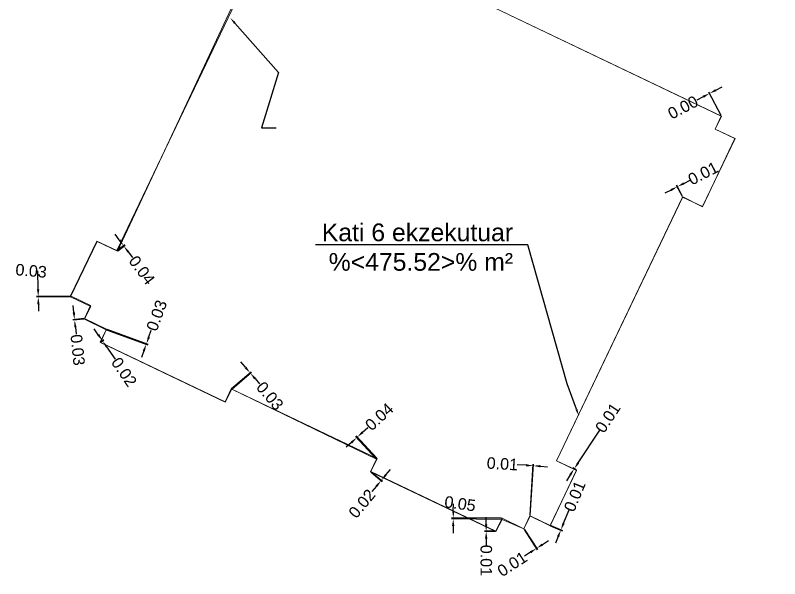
# Model space of a CAD drawing. Header units: metres. Extents: x 7511827 to 7511862.8, y 4693253 to 4693310.
# Drawn here: x 7511828.3 to 7511862.81, y 4693252.96 to 4693278.39 of the extents above; entities that cross this region are included whole.
import ezdxf
from ezdxf import colors
from ezdxf.entities.mleader import LeaderData, LeaderLine
from ezdxf.math import Vec2, Vec3

# ---------------------------------------------------------------- set-up
doc = ezdxf.new("R2010")
doc.units = ezdxf.units.M
for name, color, linetype, lineweight in [('kati 6 ekzekutim', 1, 'Continuous', 0), ('kati 6 ekzekutim pikat', 1, 'Continuous', 0), ('kati 6 projekt', 250, 'Continuous', 0)]:
    doc.layers.add(name, color=color, linetype=linetype, lineweight=lineweight)
doc.styles.get("Standard").update_dxf_attribs({"font": 'arial.ttf'})
doc.dimstyles.get("Standard").update_dxf_attribs({"dimtxt": 0.18, "dimasz": 0.18, "dimexe": 0.18, "dimexo": 0.0625, "dimgap": 0.09, "dimtad": 0, "dimtih": 1, "dimtoh": 1, "dimdec": 4, "dimzin": 0, "dimdsep": 46, "dimtxsty": 'Standard', "dimcen": 0.09, "dimadec": 0, "dimazin": 0, "dimtfac": 1, "dimtdec": 4, "dimtofl": 0, "dimtmove": 0, "dimatfit": 3, "dimfxl": 1, "dimtolj": 1, "dimtzin": 0, "dimarcsym": 0})

# ---------------------------------------------------------------- blocks, each defined once
blk = doc.blocks.new('*D119')
at = {"layer": 'Defpoints', "color": 0, "transparency": 16777216}
for p in [(7511844.338999998, 4693257.780999999, 650.126), (7511844.353502218, 4693257.798454109), (7511844.825769737, 4693257.406057863)]:
    blk.add_point(p, dxfattribs=at)
at = {"layer": 'kati 6 ekzekutim', "color": 0, "lineweight": -2, "transparency": 16777216}
for p, q in [((7511844.358228738, 4693257.76502328), (7511844.86664629, 4693257.342590803)), ((7511844.372730957, 4693257.782477389), (7511844.88114851, 4693257.360044912)), ((7511845.030271741, 4693257.652185738), (7511845.234773744, 4693257.898313614)), ((7511844.606765515, 4693257.14247588), (7511844.402263513, 4693256.896348006))]:
    blk.add_line(p, q, dxfattribs=at)
at = {"layer": 'kati 6 ekzekutim', "color": 0, "transparency": 16777216}
for points in [[(7511844.565744203, 4693257.176559547), (7511844.647786828, 4693257.108392213), (7511844.811267518, 4693257.388603754)], [(7511844.989250428, 4693257.686269405), (7511845.071293052, 4693257.618102071), (7511844.825769737, 4693257.406057863)]]:
    blk.add_solid(points, dxfattribs=at)
at = {"layer": 'kati 6 ekzekutim', "color": 0, "transparency": 16777216, "insert": (7511843.949354698, 4693256.351250734), "char_height": 0.52, "attachment_point": 5, "rotation": 50.27758574731653}
blk.add_mtext('\\A1;0.02', dxfattribs=at)
blk = doc.blocks.new('*D120')
at = {"layer": 'Defpoints', "color": 0, "transparency": 16777216}
for p in [(7511843.713044866, 4693259.328018831), (7511844.607000001, 4693258.360000001, 650.141), (7511844.63391611, 4693258.384856743)]:
    blk.add_point(p, dxfattribs=at)
at = {"layer": 'kati 6 ekzekutim', "color": 0, "lineweight": -2, "transparency": 16777216}
for p, q in [((7511843.975049742, 4693259.569977559), (7511844.210138508, 4693259.787079543)), ((7511843.477956099, 4693259.110916846), (7511843.242867333, 4693258.89381486)), ((7511844.590038908, 4693258.378366311), (7511843.664196919, 4693259.380913803)), ((7511844.616955017, 4693258.403223053), (7511843.691113028, 4693259.405770546))]:
    blk.add_line(p, q, dxfattribs=at)
at = {"layer": 'kati 6 ekzekutim', "color": 0, "transparency": 16777216}
for points in [[(7511843.938866077, 4693259.60915902), (7511844.011233405, 4693259.530796098), (7511843.739960975, 4693259.352875574)], [(7511843.441772435, 4693259.150098307), (7511843.514139763, 4693259.071735385), (7511843.713044866, 4693259.328018831)]]:
    blk.add_solid(points, dxfattribs=at)
at = {"layer": 'kati 6 ekzekutim', "color": 0, "transparency": 16777216, "insert": (7511844.731960198, 4693260.268976348), "char_height": 0.52, "attachment_point": 5, "rotation": 42.722147935748865}
blk.add_mtext('\\A1;0.04', dxfattribs=at)
blk = doc.blocks.new('*D121')
at = {"layer": 'Defpoints', "color": 0, "transparency": 16777216}
for p in [(7511849.557981615, 4693255.101879928), (7511849.991991292, 4693255.102166927), (7511849.991999999, 4693255.089000001, 650.136)]:
    blk.add_point(p, dxfattribs=at)
at = {"layer": 'kati 6 ekzekutim', "color": 0, "lineweight": -2, "transparency": 16777216}
for p, q in [((7511849.557770008, 4693255.421879858), (7511849.557558401, 4693255.741879787)), ((7511849.966991297, 4693255.102150396), (7511849.485981631, 4693255.101832316)), ((7511849.967000004, 4693255.088983469), (7511849.485990338, 4693255.088665389)), ((7511849.55820193, 4693254.768713071), (7511849.558413537, 4693254.448713141))]:
    blk.add_line(p, q, dxfattribs=at)
at = {"layer": 'kati 6 ekzekutim', "color": 0, "transparency": 16777216}
for points in [[(7511849.611103331, 4693255.421915125), (7511849.504436687, 4693255.42184459), (7511849.557981615, 4693255.101879928)], [(7511849.611535252, 4693254.768748338), (7511849.504868608, 4693254.768677803), (7511849.557990322, 4693255.088713001)]]:
    blk.add_solid(points, dxfattribs=at)
at = {"layer": 'kati 6 ekzekutim', "color": 0, "transparency": 16777216, "insert": (7511849.558850751, 4693253.787542753), "char_height": 0.52, "attachment_point": 5, "rotation": 270.03788815328676}
blk.add_mtext('\\A1;0.01', dxfattribs=at)
blk = doc.blocks.new('*D122')
at = {"layer": 'Defpoints', "color": 0, "transparency": 16777216}
for p in [(7511848.071077258, 4693255.707314022), (7511850.272405059, 4693255.688569624), (7511850.272000002, 4693255.641000001)]:
    blk.add_point(p, dxfattribs=at)
at = {"layer": 'kati 6 ekzekutim', "color": 0, "lineweight": -2, "transparency": 16777216}
for p, q in [((7511848.073801973, 4693256.027302422), (7511848.076526687, 4693256.347290821)), ((7511850.247000908, 4693255.641212869), (7511847.998674812, 4693255.66035746)), ((7511850.247405965, 4693255.688782492), (7511847.999079869, 4693255.707927084)), ((7511848.067947486, 4693255.339755999), (7511848.065222772, 4693255.019767599))]:
    blk.add_line(p, q, dxfattribs=at)
at = {"layer": 'kati 6 ekzekutim', "color": 0, "transparency": 16777216}
for points in [[(7511848.020470573, 4693256.027756541), (7511848.127133373, 4693256.026848303), (7511848.071077258, 4693255.707314022)], [(7511848.014616086, 4693255.340210118), (7511848.121278887, 4693255.33930188), (7511848.070672201, 4693255.659744399)]]:
    blk.add_solid(points, dxfattribs=at)
at = {"layer": 'kati 6 ekzekutim', "color": 0, "transparency": 16777216, "insert": (7511848.380634742, 4693256.34729082), "char_height": 0.52, "attachment_point": 5, "rotation": 352}
blk.add_mtext('\\A1;0.05', dxfattribs=at)
blk = doc.blocks.new('*D123')
at = {"layer": 'Defpoints', "color": 0, "transparency": 16777216}
for p in [(7511851.257, 4693255.209, 650.014), (7511851.264778797, 4693255.214023142), (7511851.833458045, 4693254.333371194)]:
    blk.add_point(p, dxfattribs=at)
at = {"layer": 'kati 6 ekzekutim', "color": 0, "lineweight": -2, "transparency": 16777216}
for p, q in [((7511851.270561871, 4693255.187998199), (7511851.864737438, 4693254.267862865)), ((7511851.278340667, 4693255.193021341), (7511851.872516234, 4693254.272886007)), ((7511852.102281098, 4693254.506963148), (7511852.371104151, 4693254.680555101)), ((7511851.556856195, 4693254.154756098), (7511851.288033143, 4693253.981164146))]:
    blk.add_line(p, q, dxfattribs=at)
at = {"layer": 'kati 6 ekzekutim', "color": 0, "transparency": 16777216}
for points in [[(7511851.527924202, 4693254.19955994), (7511851.585788187, 4693254.109952256), (7511851.825679248, 4693254.328348052)], [(7511852.073349106, 4693254.55176699), (7511852.13121309, 4693254.462159306), (7511851.833458045, 4693254.333371194)]]:
    blk.add_solid(points, dxfattribs=at)
at = {"layer": 'kati 6 ekzekutim', "color": 0, "transparency": 16777216, "insert": (7511850.732602264, 4693253.622495757), "char_height": 0.52, "attachment_point": 5, "rotation": 32.85227230155579}
blk.add_mtext('\\A1;0.01', dxfattribs=at)
blk = doc.blocks.new('*D124')
at = {"layer": 'Defpoints', "color": 0, "transparency": 16777216}
for p in [(7511851.686264882, 4693258.059041274), (7511851.536, 4693255.801, 650.018), (7511851.545192561, 4693255.800425836)]:
    blk.add_point(p, dxfattribs=at)
at = {"layer": 'kati 6 ekzekutim', "color": 0, "lineweight": -2, "transparency": 16777216}
for p, q in [((7511851.357694693, 4693258.079563651), (7511850.949999601, 4693258.105028142)), ((7511851.537558454, 4693255.825951378), (7511851.681560669, 4693258.131475404)), ((7511851.546751015, 4693255.825377214), (7511851.690753229, 4693258.13090124)), ((7511852.005642509, 4693258.03909306), (7511852.325020136, 4693258.019144846))]:
    blk.add_line(p, q, dxfattribs=at)
at = {"layer": 'kati 6 ekzekutim', "color": 0, "transparency": 16777216}
for points in [[(7511851.361019395, 4693258.132793256), (7511851.354369991, 4693258.026334046), (7511851.67707232, 4693258.059615438)], [(7511852.008967211, 4693258.092322665), (7511852.002317808, 4693257.985863456), (7511851.686264882, 4693258.059041274)]]:
    blk.add_solid(points, dxfattribs=at)
at = {"layer": 'kati 6 ekzekutim', "color": 0, "transparency": 16777216, "insert": (7511850.29011499, 4693258.146244301), "char_height": 0.52, "attachment_point": 5, "rotation": 356.42596875324097}
blk.add_mtext('\\A1;0.01', dxfattribs=at)
blk = doc.blocks.new('*D126')
at = {"layer": 'Defpoints', "color": 0, "transparency": 16777216}
for p in [(7511853.52984874, 4693257.918446253), (7511853.633716505, 4693257.849954568), (7511853.641000001, 4693257.861, 650.119)]:
    blk.add_point(p, dxfattribs=at)
at = {"layer": 'kati 6 ekzekutim', "color": 0, "lineweight": -2, "transparency": 16777216}
for p, q in [((7511853.713292368, 4693258.19663885), (7511854.685933972, 4693259.671651611)), ((7511853.612845633, 4693257.863717078), (7511853.469740627, 4693257.958082283)), ((7511853.620129129, 4693257.874762511), (7511853.477024123, 4693257.969127716)), ((7511853.353688607, 4693257.651299089), (7511853.177528473, 4693257.384151926))]:
    blk.add_line(p, q, dxfattribs=at)
at = {"layer": 'kati 6 ekzekutim', "color": 0, "transparency": 16777216}
for points in [[(7511853.668767842, 4693258.225998872), (7511853.757816896, 4693258.167278827), (7511853.537132235, 4693257.929491686)], [(7511853.309164079, 4693257.680659112), (7511853.398213133, 4693257.621939067), (7511853.52984874, 4693257.918446253)]]:
    blk.add_solid(points, dxfattribs=at)
at = {"layer": 'kati 6 ekzekutim', "color": 0, "transparency": 16777216, "insert": (7511855.049908627, 4693260.223619837), "char_height": 0.52, "attachment_point": 5, "rotation": 56.59864942606402}
blk.add_mtext('\\A1;0.01', dxfattribs=at)
blk = doc.blocks.new('*D127')
at = {"layer": 'Defpoints', "color": 0, "transparency": 16777216}
for p in [(7511852.442000002, 4693255.356000001, 650.11), (7511852.447350578, 4693255.369020092), (7511852.926796127, 4693255.156774114)]:
    blk.add_point(p, dxfattribs=at)
at = {"layer": 'kati 6 ekzekutim', "color": 0, "lineweight": -2, "transparency": 16777216}
for p, q in [((7511853.053779868, 4693255.465776255), (7511853.303715672, 4693256.073969857)), ((7511852.465123599, 4693255.346497409), (7511852.993392088, 4693255.129406652)), ((7511852.470474178, 4693255.359517502), (7511852.998742666, 4693255.142426744)), ((7511852.805162964, 4693254.860792064), (7511852.683529802, 4693254.564810015))]:
    blk.add_line(p, q, dxfattribs=at)
at = {"layer": 'kati 6 ekzekutim', "color": 0, "transparency": 16777216}
for points in [[(7511853.004449526, 4693255.486048449), (7511853.10311021, 4693255.445504061), (7511852.932146706, 4693255.169794206)], [(7511852.755832622, 4693254.881064259), (7511852.854493306, 4693254.84051987), (7511852.926796127, 4693255.156774114)]]:
    blk.add_solid(points, dxfattribs=at)
at = {"layer": 'kati 6 ekzekutim', "color": 0, "transparency": 16777216, "insert": (7511853.555028994, 4693256.68551551), "char_height": 0.52, "attachment_point": 5, "rotation": 67.6598978078648}
blk.add_mtext('\\A1;0.01', dxfattribs=at)
blk = doc.blocks.new('*D128')
at = {"layer": 'Defpoints', "color": 0, "transparency": 16777216}
for p in [(7511838.89437859, 4693262.260148106), (7511838.048165894, 4693261.534117299), (7511838.067999999, 4693261.511, 650.01)]:
    blk.add_point(p, dxfattribs=at)
at = {"layer": 'kati 6 ekzekutim', "color": 0, "lineweight": -2, "transparency": 16777216}
for p, q in [((7511838.686008629, 4693262.503010123), (7511838.477638668, 4693262.74587214)), ((7511838.06713949, 4693261.550396202), (7511838.949022545, 4693262.307031348)), ((7511838.086973595, 4693261.527278903), (7511838.968856649, 4693262.283914049)), ((7511839.122582656, 4693261.99416879), (7511839.330952617, 4693261.751306772))]:
    blk.add_line(p, q, dxfattribs=at)
at = {"layer": 'kati 6 ekzekutim', "color": 0, "transparency": 16777216}
for points in [[(7511838.726485631, 4693262.53773845), (7511838.645531626, 4693262.468281797), (7511838.89437859, 4693262.260148106)], [(7511839.163059658, 4693262.028897117), (7511839.082105653, 4693261.959440464), (7511838.914212695, 4693262.237030807)]]:
    blk.add_solid(points, dxfattribs=at)
at = {"layer": 'kati 6 ekzekutim', "color": 0, "transparency": 16777216, "insert": (7511839.794160035, 4693261.211423349), "char_height": 0.52, "attachment_point": 5, "rotation": 310.6288257887797}
blk.add_mtext('\\A1;0.03', dxfattribs=at)
blk = doc.blocks.new('*D132')
at = {"layer": 'Defpoints', "color": 0, "transparency": 16777216}
for p in [(7511832.884082762, 4693267.772287767), (7511832.905999999, 4693267.742999999), (7511833.184431386, 4693267.997050957)]:
    blk.add_point(p, dxfattribs=at)
at = {"layer": 'kati 6 ekzekutim', "color": 0, "lineweight": -2, "transparency": 16777216}
for p, q in [((7511832.992703523, 4693268.253254833), (7511832.800975658, 4693268.50945871)), ((7511832.90409869, 4693267.787266507), (7511833.242077259, 4693268.040189726)), ((7511832.926015927, 4693267.757978739), (7511833.263994497, 4693268.010901958)), ((7511833.398076488, 4693267.711559312), (7511833.589804352, 4693267.455355437))]:
    blk.add_line(p, q, dxfattribs=at)
at = {"layer": 'kati 6 ekzekutim', "color": 0, "transparency": 16777216}
for points in [[(7511833.035404169, 4693268.285209477), (7511832.950002877, 4693268.22130019), (7511833.184431386, 4693267.997050957)], [(7511833.440777134, 4693267.743513956), (7511833.355375842, 4693267.679604669), (7511833.206348624, 4693267.967763189)]]:
    blk.add_solid(points, dxfattribs=at)
at = {"layer": 'kati 6 ekzekutim', "color": 0, "transparency": 16777216, "insert": (7511834.015378744, 4693266.886664971), "char_height": 0.52, "attachment_point": 5, "rotation": 306.80901470967706}
blk.add_mtext('\\A1;0.04', dxfattribs=at)
blk = doc.blocks.new('*D134')
at = {"layer": 'Defpoints', "color": 0, "transparency": 16777216}
for p in [(7511829.334269222, 4693265.702457611), (7511830.795558773, 4693265.722759116), (7511830.795999997, 4693265.690999999, 650.122)]:
    blk.add_point(p, dxfattribs=at)
at = {"layer": 'kati 6 ekzekutim', "color": 0, "lineweight": -2, "transparency": 16777216}
for p, q in [((7511829.329823934, 4693266.022426735), (7511829.318199554, 4693266.859142219)), ((7511830.770561185, 4693265.722411827), (7511829.26227617, 4693265.701457421)), ((7511830.771002409, 4693265.69065271), (7511829.262717395, 4693265.669698304)), ((7511829.339155736, 4693265.350729371), (7511829.343601026, 4693265.030760249))]:
    blk.add_line(p, q, dxfattribs=at)
at = {"layer": 'kati 6 ekzekutim', "color": 0, "transparency": 16777216}
for points in [[(7511829.383152122, 4693266.023167616), (7511829.276495746, 4693266.021685853), (7511829.334269222, 4693265.702457611)], [(7511829.392483925, 4693265.351470252), (7511829.285827549, 4693265.349988489), (7511829.334710447, 4693265.670698495)]]:
    blk.add_solid(points, dxfattribs=at)
at = {"layer": 'kati 6 ekzekutim', "color": 0, "transparency": 16777216, "insert": (7511829.014974114, 4693266.859142219), "char_height": 0.52, "attachment_point": 5, "rotation": 355}
blk.add_mtext('\\A1;0.03', dxfattribs=at)
blk = doc.blocks.new('*D135')
at = {"layer": 'Defpoints', "color": 0, "transparency": 16777216}
for p in [(7511832.12926314, 4693263.644001422), (7511832.140999999, 4693263.627, 650.105), (7511832.228924491, 4693263.712802215)]:
    blk.add_point(p, dxfattribs=at)
at = {"layer": 'kati 6 ekzekutim', "color": 0, "lineweight": -2, "transparency": 16777216}
for p, q in [((7511832.047126715, 4693263.976145278), (7511831.86532894, 4693264.239488341)), ((7511832.149836818, 4693263.658204373), (7511832.28817668, 4693263.753706714)), ((7511832.161573676, 4693263.641202952), (7511832.299913539, 4693263.736705293)), ((7511832.422459125, 4693263.43245773), (7511832.808026741, 4693262.873943981))]:
    blk.add_line(p, q, dxfattribs=at)
at = {"layer": 'kati 6 ekzekutim', "color": 0, "transparency": 16777216}
for points in [[(7511832.091017225, 4693264.006444907), (7511832.003236204, 4693263.945845649), (7511832.228924491, 4693263.712802215)], [(7511832.466349634, 4693263.462757359), (7511832.378568614, 4693263.402158101), (7511832.240661349, 4693263.695800793)]]:
    blk.add_solid(points, dxfattribs=at)
at = {"layer": 'kati 6 ekzekutim', "color": 0, "transparency": 16777216, "insert": (7511833.2106527, 4693262.290720381), "char_height": 0.52, "attachment_point": 5, "rotation": 304.61909550113165}
blk.add_mtext('\\A1;0.02', dxfattribs=at)
blk = doc.blocks.new('*D136')
at = {"layer": 'Defpoints', "color": 0, "transparency": 16777216}
for p in [(7511832.399, 4693264.200999998, 650.137), (7511832.409676926, 4693264.230404164), (7511834.210990781, 4693263.543049207)]:
    blk.add_point(p, dxfattribs=at)
at = {"layer": 'kati 6 ekzekutim', "color": 0, "lineweight": -2, "transparency": 16777216}
for p, q in [((7511832.422498811, 4693264.192467361), (7511834.278667353, 4693263.51847521)), ((7511832.433175737, 4693264.221871525), (7511834.289344281, 4693263.547879376)), ((7511834.330885471, 4693263.873238146), (7511834.440103234, 4693264.17402292)), ((7511834.101773017, 4693263.242264433), (7511833.992555254, 4693262.941479661))]:
    blk.add_line(p, q, dxfattribs=at)
at = {"layer": 'kati 6 ekzekutim', "color": 0, "transparency": 16777216}
for points in [[(7511834.280754674, 4693263.891441107), (7511834.381016267, 4693263.855035185), (7511834.221667707, 4693263.572453372)], [(7511834.05164222, 4693263.260467394), (7511834.151903813, 4693263.224061472), (7511834.210990781, 4693263.543049207)]]:
    blk.add_solid(points, dxfattribs=at)
at = {"layer": 'kati 6 ekzekutim', "color": 0, "transparency": 16777216, "insert": (7511834.682894843, 4693264.84266891), "char_height": 0.52, "attachment_point": 5, "rotation": 70.04356723421935}
blk.add_mtext('\\A1;0.03', dxfattribs=at)
blk = doc.blocks.new('*D137')
at = {"layer": 'Defpoints', "color": 0, "transparency": 16777216}
for p in [(7511830.974182019, 4693264.658867804), (7511831.417301081, 4693264.704951519), (7511831.42, 4693264.679, 649.993)]:
    blk.add_point(p, dxfattribs=at)
at = {"layer": 'kati 6 ekzekutim', "color": 0, "lineweight": -2, "transparency": 16777216}
for p, q in [((7511830.941081025, 4693264.977151207), (7511830.90798003, 4693265.295434609)), ((7511831.392435191, 4693264.702365504), (7511830.902568253, 4693264.651420081)), ((7511831.395134109, 4693264.676413985), (7511830.905267172, 4693264.625468562)), ((7511831.009981931, 4693264.314632884), (7511831.043082925, 4693263.996349482))]:
    blk.add_line(p, q, dxfattribs=at)
at = {"layer": 'kati 6 ekzekutim', "color": 0, "transparency": 16777216}
for points in [[(7511830.994128259, 4693264.982668039), (7511830.888033791, 4693264.971634374), (7511830.974182019, 4693264.658867804)], [(7511831.063029165, 4693264.320149717), (7511830.956934697, 4693264.309116052), (7511830.976880937, 4693264.632916287)]]:
    blk.add_solid(points, dxfattribs=at)
at = {"layer": 'kati 6 ekzekutim', "color": 0, "transparency": 16777216, "insert": (7511831.116666592, 4693263.288803957), "char_height": 0.52, "attachment_point": 5, "rotation": 275.93733061538376}
blk.add_mtext('\\A1;0.03', dxfattribs=at)
blk = doc.blocks.new('*D139')
at = {"layer": 'Defpoints', "color": 0, "transparency": 16777216}
for p in [(7511858.186191115, 4693270.653189109), (7511858.426114955, 4693270.189845804), (7511858.437999999, 4693270.196, 650.03)]:
    blk.add_point(p, dxfattribs=at)
at = {"layer": 'kati 6 ekzekutim', "color": 0, "lineweight": -2, "transparency": 16777216}
for p, q in [((7511858.482239829, 4693270.806486122), (7511858.766403498, 4693270.953628939)), ((7511857.902027444, 4693270.506046291), (7511857.617863774, 4693270.358903474)), ((7511858.414619423, 4693270.212046091), (7511858.15308398, 4693270.717125935)), ((7511858.426504467, 4693270.218200287), (7511858.164969025, 4693270.723280131))]:
    blk.add_line(p, q, dxfattribs=at)
at = {"layer": 'kati 6 ekzekutim', "color": 0, "transparency": 16777216}
for points in [[(7511858.457716026, 4693270.853846733), (7511858.506763632, 4693270.75912551), (7511858.198076159, 4693270.659343305)], [(7511857.877503641, 4693270.553406904), (7511857.926551247, 4693270.45868568), (7511858.186191115, 4693270.653189109)]]:
    blk.add_solid(points, dxfattribs=at)
at = {"layer": 'kati 6 ekzekutim', "color": 0, "transparency": 16777216, "insert": (7511859.353530514, 4693271.257649234), "char_height": 0.52, "attachment_point": 5, "rotation": 27.375577148277177}
blk.add_mtext('\\A1;0.01', dxfattribs=at)
blk = doc.blocks.new('*D143')
at = {"layer": 'Defpoints', "color": 0, "transparency": 16777216}
for p in [(7511859.640387036, 4693274.864315074), (7511860.173308415, 4693273.84358567), (7511860.176, 4693273.845000001)]:
    blk.add_point(p, dxfattribs=at)
at = {"layer": 'kati 6 ekzekutim', "color": 0, "lineweight": -2, "transparency": 16777216}
for p, q in [((7511859.923660299, 4693275.013164861), (7511860.206933561, 4693275.162014648)), ((7511859.354422189, 4693274.714050957), (7511859.071148927, 4693274.56520117)), ((7511860.161679526, 4693273.865716394), (7511859.604204249, 4693274.926637228)), ((7511860.16437111, 4693273.867130724), (7511859.606895833, 4693274.928051557))]:
    blk.add_line(p, q, dxfattribs=at)
at = {"layer": 'kati 6 ekzekutim', "color": 0, "transparency": 16777216}
for points in [[(7511859.898852001, 4693275.060377072), (7511859.948468597, 4693274.965952651), (7511859.640387036, 4693274.864315074)], [(7511859.329613891, 4693274.761263167), (7511859.379230487, 4693274.666838747), (7511859.637695451, 4693274.862900744)]]:
    blk.add_solid(points, dxfattribs=at)
at = {"layer": 'kati 6 ekzekutim', "color": 0, "transparency": 16777216, "insert": (7511858.442216105, 4693274.234719867), "char_height": 0.52, "attachment_point": 5, "rotation": 27.72029166601521}
blk.add_mtext('\\A1;0.00', dxfattribs=at)

msp = doc.modelspace()

# ---------------------------------------------------------------- linework, layer by layer
at = {"layer": 'kati 6 ekzekutim', "flags": 128}
msp.add_lwpolyline([(7511838.502, 4693279.674), (7511832.906, 4693267.743), (7511831.996, 4693268.18), (7511830.796, 4693265.691), (7511831.705, 4693265.248), (7511831.42, 4693264.679), (7511832.399, 4693264.201), (7511832.141, 4693263.627), (7511837.78, 4693260.93), (7511838.068, 4693261.511), (7511844.607, 4693258.36), (7511844.339, 4693257.781), (7511849.992, 4693255.089), (7511850.272, 4693255.641), (7511851.257, 4693255.209), (7511851.536, 4693255.801), (7511852.442, 4693255.356), (7511853.641, 4693257.861), (7511852.737, 4693258.29), (7511858.438, 4693270.196), (7511859.319, 4693269.74), (7511860.787, 4693272.826), (7511859.897, 4693273.256), (7511860.176, 4693273.845), (7511840.283, 4693283.347)], dxfattribs=at)
at = {"layer": 'kati 6 projekt', "flags": 128}
msp.add_lwpolyline([(7511838.57863103, 4693279.680774594), (7511832.884082763, 4693267.772287768), (7511831.981924705, 4693268.203693594), (7511830.795558775, 4693265.722759116), (7511831.697714858, 4693265.291354237), (7511831.417301081, 4693264.704951518), (7511832.409676927, 4693264.230404165), (7511832.12926314, 4693263.644001422), (7511837.76775213, 4693260.947714605), (7511838.048165895, 4693261.534117299), (7511844.633916109, 4693258.384856742), (7511844.353502218, 4693257.798454109), (7511849.991991293, 4693255.102166926), (7511850.272405057, 4693255.688569622), (7511851.264778797, 4693255.214023142), (7511851.545192561, 4693255.800425836), (7511852.447350577, 4693255.369020091), (7511853.633716506, 4693257.849954568), (7511852.731558515, 4693258.281360361), (7511858.426114955, 4693270.189845804), (7511859.328272947, 4693269.758440011), (7511860.795052268, 4693272.825776628), (7511859.892894343, 4693273.25718233), (7511860.173308415, 4693273.84358567), (7511840.325830713, 4693283.334514071)], dxfattribs=at)

# ---------------------------------------------------------------- dimensions: what is measured, and where the dimension line sits
at = {"layer": 'kati 6 ekzekutim', "color": 5}
for base, p1, p2, angle, picture, middle in [((7511859.640387036, 4693274.864315074), (7511860.173308415, 4693273.84358567), (7511860.176, 4693273.845), 27.72029166601521, '*D143', (7511858.442216105, 4693274.234719867)), ((7511858.186191115, 4693270.653189109), (7511858.438, 4693270.196, 650.03), (7511858.426114955, 4693270.189845804), 207.3755771482772, '*D139', (7511859.353530514, 4693271.257649234)), ((7511833.184431386, 4693267.997050957), (7511832.906, 4693267.743), (7511832.884082763, 4693267.772287768), 126.80901354177092, '*D132', (7511834.015378744, 4693266.886664971)), ((7511834.210990781, 4693263.543049207), (7511832.409676927, 4693264.230404165), (7511832.399, 4693264.201, 650.137), 250.04356723421935, '*D136', (7511834.682894843, 4693264.84266891)), ((7511830.974182019, 4693264.658867804), (7511831.42, 4693264.679, 649.993), (7511831.417301081, 4693264.704951518), 95.93733061538377, '*D137', (7511831.116666592, 4693263.288803957)), ((7511832.228924491, 4693263.712802215), (7511832.141, 4693263.627, 650.105), (7511832.12926314, 4693263.644001422), 124.61909403373336, '*D135', (7511833.2106527, 4693262.290720381)), ((7511838.89437859, 4693262.260148106), (7511838.068, 4693261.511, 650.01), (7511838.048165895, 4693261.534117299), 130.62882578877966, '*D128', (7511839.794160035, 4693261.211423349)), ((7511843.713044866, 4693259.328018831), (7511844.633916109, 4693258.384856742), (7511844.607, 4693258.36, 650.141), 222.72214793574886, '*D120', (7511844.731960198, 4693260.268976348)), ((7511853.52984874, 4693257.918446253), (7511853.641, 4693257.861, 650.119), (7511853.633716506, 4693257.849954568), 236.59864942606401, '*D126', (7511855.049908627, 4693260.223619837)), ((7511851.686264882, 4693258.059041274), (7511851.536, 4693255.801, 650.018), (7511851.545192561, 4693255.800425836), 356.42596875324097, '*D124', (7511850.29011499, 4693258.146244301)), ((7511844.825769737, 4693257.406057863), (7511844.339, 4693257.781, 650.126), (7511844.353502218, 4693257.798454109), 50.27758574731653, '*D119', (7511843.949354698, 4693256.351250734)), ((7511852.926796127, 4693255.156774114), (7511852.447350577, 4693255.369020091), (7511852.442, 4693255.356, 650.11), 247.65989780786475, '*D127', (7511853.555028994, 4693256.68551551)), ((7511849.557981615, 4693255.101879928), (7511849.992, 4693255.089, 650.136), (7511849.991991293, 4693255.102166926), 90.03788815596667, '*D121', (7511849.558850751, 4693253.787542753)), ((7511851.833458045, 4693254.333371194), (7511851.257, 4693255.209, 650.014), (7511851.264778797, 4693255.214023142), 32.85227230155579, '*D123', (7511850.732602264, 4693253.622495757))]:
    dim = msp.add_linear_dim(base=base, p1=p1, p2=p2, angle=angle, dimstyle='Standard', override={"dimscale": 0.4, "dimtxt": 1.3, "dimasz": 0.8, "dimtih": 0, "dimtoh": 0, "dimdec": 2, "dimcen": 0, "dimtdec": 2}, dxfattribs=at)
    dim.commit()
    dim.dimension.update_dxf_attribs({"geometry": picture, "text_midpoint": middle, "dimtype": 161})
for base, p1, p2, angle, picture, middle, turn in [((7511829.334269222, 4693265.702457611), (7511830.796, 4693265.691, 650.122), (7511830.795558775, 4693265.722759116), 90.79595154574076, '*D134', (7511829.014974114, 4693266.859142219), 355), ((7511848.071077258, 4693255.707314022), (7511850.272, 4693255.641), (7511850.272405057, 4693255.688569622), 89.51213581973698, '*D122', (7511848.380634742, 4693256.34729082), 351.9999999999999)]:
    dim = msp.add_linear_dim(base=base, p1=p1, p2=p2, angle=angle, dimstyle='Standard', override={"dimscale": 0.4, "dimtxt": 1.3, "dimasz": 0.8, "dimtih": 0, "dimtoh": 0, "dimdec": 2, "dimcen": 0, "dimtdec": 2}, dxfattribs=at)
    dim.commit()
    dim.dimension.update_dxf_attribs({"geometry": picture, "text_midpoint": middle, "dimtype": 161, "text_rotation": turn})

# ---------------------------------------------------------------- leaders
at = {"layer": 'kati 6 ekzekutim pikat'}
ml = msp.add_multileader_mtext('Standard', dxfattribs=at)
ml.set_content('Kati 6 ekzekutuar\\P %<475.52>% m²', color=256)
ml.set_leader_properties()
ml.build(insert=Vec2(0, 0))
ml.multileader.update_dxf_attribs({"text_left_attachment_type": 6, "text_right_attachment_type": 6, "dogleg_length": 0.36, "arrow_head_size": 0.3})
ctx = ml.context
ctx.base_point, ctx.char_height, ctx.arrow_head_size, ctx.landing_gap_size, ctx.plane_origin = Vec3(7511841.902928013, 4693268.035149037), 0.8, 0.3, 0.3, Vec3(7511853.657418622, 4693259.164295103)
ctx.left_attachment, ctx.right_attachment, ctx.text_align_type = 6, 6, 2
notes = []
notes.append((ctx, [(0, (1, 1, 0), (7511851.431550114, 4693268.035149037), (-1, 0), 0.36, [(0, [(7511853.734371801, 4693260.331036294), (7511853.206629615, 4693261.761421063)], 0, [])])]))
ctx.mtext.insert, ctx.mtext.alignment, ctx.mtext.flow_direction = Vec3(7511850.771550114, 4693268.995149037), 3, 5
at = {"layer": 'kati 6 projekt'}
ml = msp.add_multileader_mtext('Standard', dxfattribs=at)
ml.set_content('', color=256)
ml.set_leader_properties()
ml.build(insert=Vec2(0, 0))
ml.multileader.update_dxf_attribs({"text_left_attachment_type": 6, "text_right_attachment_type": 6, "dogleg_length": 0.36, "arrow_head_size": 0.3})
ctx = ml.context
ctx.base_point, ctx.char_height, ctx.arrow_head_size, ctx.landing_gap_size, ctx.plane_origin = Vec3(7511839.781647318, 4693273.320776252), 0.8, 0.3, 0.3, Vec3(7511848.339100691, 4693276.646260669)
ctx.left_attachment, ctx.right_attachment = 6, 6
notes.append((ctx, [(1, (1, 1, 0), (7511839.421647318, 4693273.320776252), (1, 0), 0.36, [(0, [(7511838.008212677, 4693278.269690163), (7511840.186760116, 4693275.8068186)], 0, [])])]))
ctx.mtext.insert, ctx.mtext.flow_direction = Vec3(7511840.081647318, 4693274.280776252), 5
for ctx, leaders in notes:
    for number, flags, end, landing, length, lines in leaders:
        leader = LeaderData()
        leader.index, (leader.has_last_leader_line, leader.has_dogleg_vector, leader.attachment_direction) = number, flags
        leader.last_leader_point, leader.dogleg_vector, leader.dogleg_length = Vec3(end), Vec3(landing), length
        for number, points, colour, breaks in lines:
            line = LeaderLine()
            line.index, line.vertices, line.color, line.breaks = number, Vec3.list(points), colors.encode_raw_color(colour), breaks
            leader.lines.append(line)
        ctx.leaders.append(leader)

doc.saveas('drawing.dxf')
